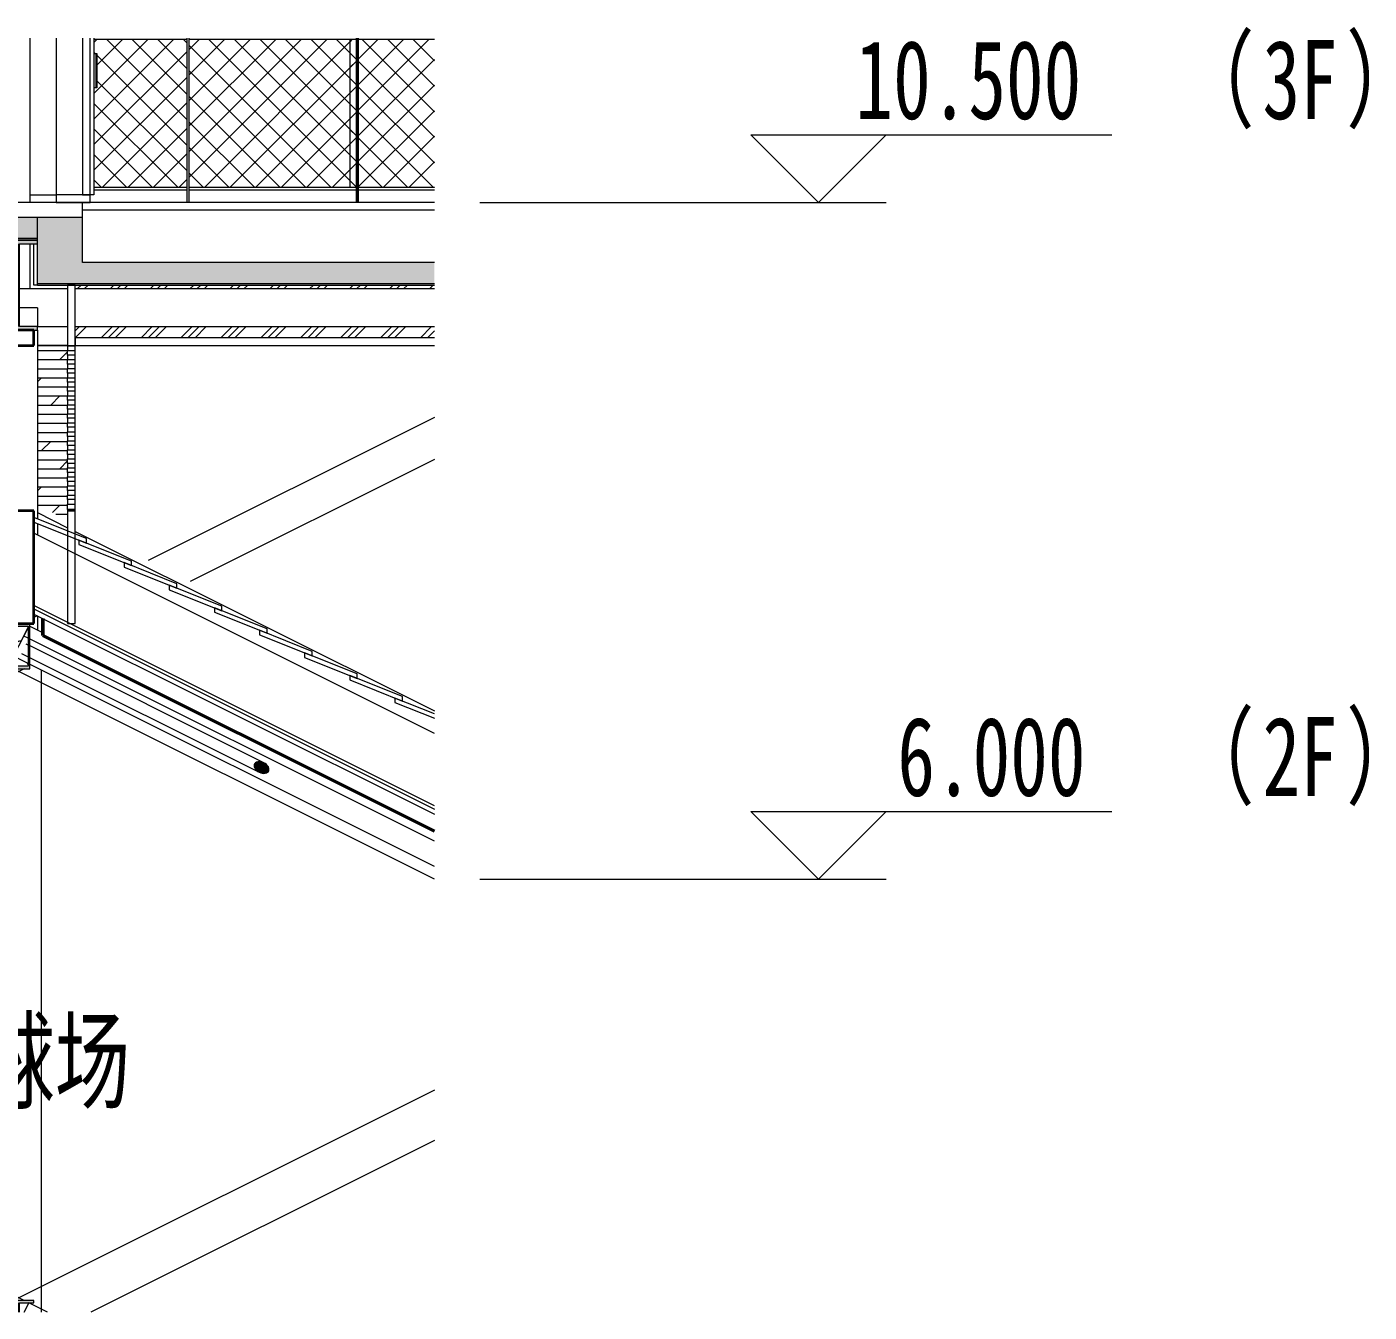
# Model space of a CAD drawing. Header units: millimetres. Extents: x 124696 to 347024, y 412631 to 564609.
# Drawn here: x 338104 to 347024, y 459474 to 468020 of the extents above; entities that cross this region are included whole.
import ezdxf

# ---------------------------------------------------------------- set-up
doc = ezdxf.new("R2010")
doc.units = ezdxf.units.MM
doc.header["$LTSCALE"] = 1500
doc.header["$MEASUREMENT"] = 0
doc.linetypes.add('二层平面图$0$标高-点线', pattern=[50, 0, -50])
doc.layers.add('0-建筑底图', color=7, linetype='Continuous')
for name, color, linetype, lineweight in [('二层平面图$0$0-2', 250, 'Continuous', 5), ('二层平面图$0$A-ANNO-IDEN-LEVL', 3, 'Continuous', 15), ('二层平面图$0$A-DOOR', 51, 'Continuous', 9), ('二层平面图$0$A-DOOR-SYM-1', 51, 'Continuous', 9), ('二层平面图$0$A-FLOR-HRAL', 71, 'Continuous', 9), ('二层平面图$0$A-LINE', 7, 'Continuous', 9), ('二层平面图$0$A-NORM-MODEL-3', 7, 'Continuous', 9), ('二层平面图$0$A-ROOF-3', 50, 'Continuous', 50), ('二层平面图$0$A-ROOF-4', 7, 'Continuous', 9), ('二层平面图$0$A-ROOF-GRID', 8, 'Continuous', 9), ('二层平面图$0$A-WALL-4', 50, 'Continuous', 35), ('二层平面图$0$A-WALL-CURT-PANEL', 8, 'Continuous', 9), ('二层平面图$0$A-WALL-CURT-PANEL-5', 57, 'Continuous', 9), ('二层平面图$0$A-WALL-CURT-PANEL-6', 8, 'Continuous', 20), ('二层平面图$0$A-WALL-CURT-STILE-3', 7, 'Continuous', 9), ('二层平面图$0$A-WALL-CURT-STILE-4', 57, 'Continuous', 9), ('二层平面图$0$ANNO-TEXT', 7, 'Continuous', 15), ('二层平面图$0$FLOR-4', 91, 'Continuous', 20), ('二层平面图$0$FLOR-5', 7, 'Continuous', 9), ('二层平面图$0$FLOR-6', 130, 'Continuous', 20), ('二层平面图$0$FLOR-HATCH', 97, 'Continuous', 50), ('二层平面图$0$FLOR-HATCH-1', 8, 'Continuous', 9), ('二层平面图$0$FLOR-HATCH-2', 55, 'Continuous', 9), ('二层平面图$0$FLOR-HATCH-3', 55, 'Continuous', 5), ('二层平面图$0$S-BEAM', 4, 'Continuous', 9), ('二层平面图$0$S-BEAM-1', 7, 'Continuous', 9), ('二层平面图$0$S-BEAM-3', 8, 'Continuous', 9), ('二层平面图$0$S-BEAM-4', 170, 'Continuous', 18), ('二层平面图$0$S-COLU', 7, 'Continuous', 9), ('二层平面图$0$标高-1', 135, '二层平面图$0$标高-点线', 15)]:
    doc.layers.add(name, color=color, linetype=linetype, lineweight=lineweight)
doc.styles.add('二层平面图$0$仿宋', font='simfang.ttf', dxfattribs={"width": 0.7, "height": 525})
doc.styles.add('二层平面图$0$黑体_4', font='simhei.ttf', dxfattribs={"width": 0.7, "height": 525})
pattern_1 = [(315, (47218.1, 5350), (84.8528, 84.8528), []), (225, (47218.1, 5350), (84.8528, -84.8528), [])]
pattern_2 = [(0, (47218.1, 5350), (0, 60.483), []), (45, (47218.1, 5350), (-120.966, 120.966), [85.536, -171.072])]

# ---------------------------------------------------------------- blocks, each defined once
blk = doc.blocks.new('二层平面图$0$SHS-Roof-center_rvt-2-C')
at = {"layer": '二层平面图$0$A-NORM-MODEL-3'}
for p, q in [((49600, 8405.3), (49600, 8375.3)), ((49950, 8265.3), (49600, 8405.3)), ((49625, 8437.8), (49825, 8337.8)), ((49625, 8437.8), (49625, 8395.3)), ((49625, 8437.8), (49825, 8337.8)), ((49600, 8375.3), (49950, 8235.3)), ((49625, 8365.3), (49625, 8287.8)), ((49875, 8312.8), (52262.2, 7119.2)), ((49875, 8312.8), (52262.2, 7119.2)), ((49900, 8255.3), (49900, 8225.3)), ((50250, 8115.3), (49900, 8255.3)), ((49900, 8225.3), (50250, 8085.3)), ((49950, 8235.3), (49950, 8265.3)), ((50200, 8105.3), (50200, 8075.3)), ((50550, 7965.3), (50200, 8105.3)), ((50200, 8075.3), (50550, 7935.3)), ((50250, 8085.3), (50250, 8115.3)), ((50500, 7955.3), (50500, 7925.3)), ((50850, 7815.3), (50500, 7955.3)), ((50550, 7935.3), (50550, 7965.3)), ((50500, 7925.3), (50850, 7785.3)), ((50800, 7805.3), (50800, 7775.3)), ((51150, 7665.3), (50800, 7805.3)), ((50800, 7775.3), (51150, 7635.3)), ((50850, 7785.3), (50850, 7815.3)), ((51100, 7655.3), (51100, 7625.3)), ((51450, 7515.3), (51100, 7655.3)), ((51100, 7625.3), (51450, 7485.3)), ((51150, 7635.3), (51150, 7665.3)), ((51400, 7505.3), (51400, 7475.3)), ((51750, 7365.3), (51400, 7505.3)), ((51450, 7485.3), (51450, 7515.3)), ((51400, 7475.3), (51750, 7335.3)), ((51700, 7355.3), (51700, 7325.3)), ((52050, 7215.3), (51700, 7355.3)), ((51700, 7325.3), (52050, 7185.3)), ((51750, 7335.3), (51750, 7365.3)), ((52000, 7205.3), (52000, 7175.3)), ((52262.2, 7100.4), (52000, 7205.3)), ((52000, 7175.3), (52262.2, 7070.4)), ((52050, 7185.3), (52050, 7215.3))]:
    blk.add_line(p, q, dxfattribs=at)
at = {"layer": '二层平面图$0$A-NORM-MODEL-3', "flags": 128}
blk.add_lwpolyline([(49625, 8487.8), (49625, 8486.8), (49625, 8484), (49625, 8479.4), (49625, 8473.2), (49625, 8465.6), (49625, 8456.9), (49625, 8447.6), (49625, 8437.8)], dxfattribs=at)
at = {"layer": '二层平面图$0$A-ROOF-3'}
for p, q in [((49660, 7733.6), (49660, 7620.3)), ((49660, 7620.3), (52262.2, 6319.2))]:
    blk.add_line(p, q, dxfattribs=at)
at = {"layer": '二层平面图$0$A-ROOF-4'}
for p, q in [((52262.2, 6969.2), (49600, 8300.3)), ((49600, 8300.3), (49600, 7763.6)), ((52262.2, 6489.2), (49600, 7820.3)), ((49600, 7820.3), (49600, 7797.9)), ((49600, 7797.9), (52262.2, 6466.8)), ((49600, 7763.6), (52262.2, 6432.6))]:
    blk.add_line(p, q, dxfattribs=at)
blk = doc.blocks.new('二层平面图$0$S-梁-钢-箱形1 - _-300x350x14x14-2248702-C')
at = {"layer": '二层平面图$0$S-BEAM-1'}
for p, q in [((44850, 9892.7), (42534.6, 8735)), ((45050, 9700), (45062.5, 9675)), ((44850, 9557.3), (43205.4, 8735)), ((42464.6, 8700), (40432.9, 7684.2)), ((43135.4, 8700), (40567.1, 7415.8)), ((40567.1, 7415.8), (40432.9, 7684.2))]:
    blk.add_line(p, q, dxfattribs=at)
blk = doc.blocks.new('二层平面图$0$S-梁-钢-箱形1 - _-300x350x14x14-V719-C')
at = {"layer": '二层平面图$0$S-BEAM-1'}
for p, q in [((49425, 7680.2), (49400, 7667.7)), ((49437, 7676), (49454.1, 7641.8)), ((49457, 7635.9), (49488.7, 7572.5)), ((49555.9, 7438.2), (49563, 7424)), ((49535.4, 7400), (45085.4, 5175)), ((45564.6, 5750), (45006.3, 5470.9)), ((44994, 5464.7), (44932.9, 5434.2)), ((44994, 5312), (44932.9, 5434.2)), ((45062.5, 5175), (45006, 5288))]:
    blk.add_line(p, q, dxfattribs=at)
blk = doc.blocks.new('二层平面图$0$S-梁-钢-箱形1 - _-300x350x14x14-V720-C')
at = {"layer": '二层平面图$0$S-BEAM-1'}
for p, q in [((52262.2, 4598.8), (49464.6, 3200)), ((52262.2, 4263.4), (49979.3, 3121.9)), ((49464, 3121.9), (49432.9, 3184.2))]:
    blk.add_line(p, q, dxfattribs=at)
blk = doc.blocks.new('二层平面图$0$S-梁-钢-箱形1 - _-300x350x14x14-V721-C')
at = {"layer": '二层平面图$0$S-BEAM-1'}
for p, q in [((49533.5, 7617.1), (49563, 7676)), ((49660, 7637.7), (49575.2, 7680.1)), ((49437, 7424), (49466.5, 7482.9)), ((52262.2, 6001.2), (49464.6, 7400))]:
    blk.add_line(p, q, dxfattribs=at)
blk = doc.blocks.new('二层平面图$0$S-梁-钢-箱形1 - _-300x350x14x14-V722-C')
at = {"layer": '二层平面图$0$S-BEAM-1'}
for p, q in [((45050, 9900), (45067.1, 9934.2)), ((48935.4, 8000), (45067.1, 9934.2)), ((49032.3, 7616.1), (45050, 9607.3)), ((49367.7, 7783.9), (49035.4, 7950)), ((49563, 7676), (49533.5, 7617.1)), ((49184.4, 7540.1), (49182.3, 7541.1)), ((49425, 7419.8), (49226, 7519.3)), ((49466.5, 7482.9), (49437, 7424))]:
    blk.add_line(p, q, dxfattribs=at)
blk = doc.blocks.new('二层平面图$0$S-梁-钢-箱形1 - _-300x350x14x14-V723-C')
at = {"layer": '二层平面图$0$S-BEAM-1'}
for p, q in [((43264.6, 10500), (41081.9, 11591.3)), ((43935.4, 10500), (41752.8, 11591.3)), ((44850, 9707.3), (43764.6, 10250)), ((44850, 10042.7), (44435.4, 10250)), ((45067.1, 9934.2), (45050, 9942.7)), ((45067.1, 9934.2), (45050, 9900))]:
    blk.add_line(p, q, dxfattribs=at)
blk = doc.blocks.new('二层平面图$0$S-梁-钢-箱形1 - _-300x350x14x14-2248727-C')
at = {"layer": '二层平面图$0$S-BEAM-1'}
for p in [(49536, 3121.9), (49691.6, 3121.9)]:
    blk.add_line(p, (49567.1, 3184.2), dxfattribs=at)
blk = doc.blocks.new('二层平面图$0$S-梁-钢-箱形1 - _-300x350x14x14-V724-C')
at = {"layer": '二层平面图$0$S-BEAM-1'}
for p, q in [((45006, 5312), (45067.1, 5434.2)), ((49535.4, 3200), (45067.1, 5434.2)), ((44937.5, 5175), (44994, 5288)), ((49020.7, 3121.9), (44964.6, 5150)), ((49567.1, 3184.2), (49536, 3121.9))]:
    blk.add_line(p, q, dxfattribs=at)
blk = doc.blocks.new('二层平面图$0$S-梁-钢-箱形1 - _-300x350x14x14-V725-C')
at = {"layer": '二层平面图$0$S-BEAM-1'}
for p, q in [((40432.9, 7415.8), (40567.1, 7684.2)), ((43935, 6000.2), (40567.1, 7684.2)), ((43264.6, 6000), (40432.9, 7415.8)), ((44914.6, 5175), (43764.6, 5750)), ((44993.7, 5470.9), (44435.4, 5750)), ((45067.1, 5434.2), (45006, 5464.7)), ((45067.1, 5434.2), (45006, 5312)), ((44994, 5288), (44937.5, 5175))]:
    blk.add_line(p, q, dxfattribs=at)
blk = doc.blocks.new('二层平面图$0$S-梁-钢-箱形1 - _-300x350x14x14-V726-C')
at = {"layer": '二层平面图$0$S-BEAM-1'}
for p, q in [((40567.1, 7684.2), (39978.9, 7978.2)), ((40567.1, 7684.2), (40432.9, 7415.8)), ((40432.9, 7415.8), (39978.9, 7642.8))]:
    blk.add_line(p, q, dxfattribs=at)
blk = doc.blocks.new('二层平面图$0$S-梁-钢-箱形1 - _-300x350x14x14-2248699-C')
at = {"layer": '二层平面图$0$S-BEAM-1'}
for p, q in [((43612.1, 8200), (42253.2, 6841.1)), ((42029.6, 6617.5), (41750, 6337.9))]:
    blk.add_line(p, q, dxfattribs=at)
blk = doc.blocks.new('二层平面图$0$S-梁-钢-箱形1 - _-250x250x12x12-2196296-C')
at = {"layer": '二层平面图$0$S-BEAM-1'}
for p, q in [((49494, 9925), (45085.4, 9925)), ((49375, 9675), (45585.4, 9675))]:
    blk.add_line(p, q, dxfattribs=at)
blk = doc.blocks.new('二层平面图$0$S-梁-钢-箱形1 - _-250x250x12x12-V727-C')
at = {"layer": '二层平面图$0$S-BEAM-1'}
for p, q in [((40350, 9925), (39978.9, 9925)), ((40350, 9675), (39978.9, 9675))]:
    blk.add_line(p, q, dxfattribs=at)
blk = doc.blocks.new('二层平面图$0$S-梁-钢-箱形1 - _-250x250x12x12-V728-C')
at = {"layer": '二层平面图$0$S-BEAM-1'}
for p, q in [((44414.6, 9925), (40650.7, 9925)), ((44414.6, 9675), (40650.7, 9675))]:
    blk.add_line(p, q, dxfattribs=at)
blk = doc.blocks.new('二层平面图$0$S-梁-钢-箱形1 - _-600x350x20x20-2248746-C')
at = {"layer": '二层平面图$0$S-BEAM-1'}
blk.add_line((44875, 5150), (40625, 5150), dxfattribs=at)
blk = doc.blocks.new('二层平面图$0$S-梁-钢-箱形1 - _-600x350x20x20-V729-C')
at = {"layer": '二层平面图$0$S-BEAM-1'}
blk.add_line((40375, 5150), (39978.9, 5150), dxfattribs=at)
blk = doc.blocks.new('二层平面图$0$S-梁-钢-箱形1 - _-250x250x12x12-V730-C')
at = {"layer": '二层平面图$0$S-BEAM-1'}
for p, q in [((49825, 9925), (49506, 9925)), ((52262.2, 9925), (49875, 9925)), ((49625, 9675), (49825, 9675)), ((49875, 9675), (52262.2, 9675))]:
    blk.add_line(p, q, dxfattribs=at)
blk = doc.blocks.new('二层平面图$0$S-梁-钢-箱形1 - _-250x250x12x12-2248697-C')
at = {"layer": '二层平面图$0$S-BEAM-1'}
for p, q in [((52262.2, 9070.8), (50360.2, 8119.9)), ((52262.2, 8791.3), (50640, 7980.2)), ((49623.2, 7751.4), (49600, 7739.8))]:
    blk.add_line(p, q, dxfattribs=at)
blk = doc.blocks.new('二层平面图$0$S-梁-钢-箱形1 - _-150x150x10x10-2196469-C')
at = {"layer": '二层平面图$0$S-BEAM-1'}
for p, q in [((49466.5, 7482.9), (49533.5, 7617.1)), ((49563, 7602.4), (49533.5, 7617.1)), ((52262.2, 6252.8), (49575.2, 7596.2)), ((49563, 7434.6), (49466.5, 7482.9)), ((52262.2, 6085.1), (49575.2, 7428.5))]:
    blk.add_line(p, q, dxfattribs=at)
blk = doc.blocks.new('二层平面图$0$S-梁-钢-圆形 - D-70-2196546-C')
at = {"layer": '二层平面图$0$S-BEAM-1'}
for start_param, end_param in [(0.001347, 0.321751), (2.939744, 3.141593)]:
    blk.add_ellipse((49500, 7550), major_axis=(15.7, 31.3), ratio=0.666667, start_param=start_param, end_param=end_param, dxfattribs=at)
blk = doc.blocks.new('二层平面图$0$S-梁-钢-工字形 - H-600x250x12x25-2242992-C')
at = {"layer": '二层平面图$0$S-BEAM-3'}
blk.add_hatch(color=256, dxfattribs=at).paths.add_polyline_path([(44875, 5150), (45125, 5150), (45125, 5175), (45006, 5175), (45006, 5725), (45125, 5725), (45125, 5750), (44875, 5750), (44875, 5725), (44994, 5725), (44994, 5175), (44875, 5175), (44875, 5173.1)])
at = {"layer": '二层平面图$0$S-BEAM-4'}
for p, q in [((44875, 5750), (44875, 5725)), ((45125, 5750), (44875, 5750)), ((44875, 5725), (44994, 5725)), ((44994, 5725), (44994, 5175)), ((45006, 5175), (45006, 5725)), ((45006, 5725), (45125, 5725)), ((45125, 5725), (45125, 5750)), ((44994, 5175), (44875, 5175)), ((44875, 5175), (44875, 5150)), ((45125, 5175), (45006, 5175)), ((45125, 5150), (45125, 5175)), ((44875, 5150), (45125, 5150))]:
    blk.add_line(p, q, dxfattribs=at)
blk = doc.blocks.new('二层平面图$0$S-梁-钢-工字形 - H-300x200x10x15-2205898-C')
at = {"layer": '二层平面图$0$S-BEAM-3'}
blk.add_hatch(color=256, dxfattribs=at).paths.add_polyline_path([(49505, 3121.9), (49505, 3185), (49600, 3185), (49600, 3200), (49400, 3200), (49400, 3185), (49495, 3185), (49495, 3121.9), (49502.7, 3121.9)])
at = {"layer": '二层平面图$0$S-BEAM-4'}
for p, q in [((49400, 3200), (49400, 3185)), ((49600, 3200), (49400, 3200)), ((49400, 3185), (49495, 3185)), ((49495, 3185), (49495, 3121.9)), ((49505, 3121.9), (49505, 3185)), ((49505, 3185), (49600, 3185)), ((49600, 3185), (49600, 3200))]:
    blk.add_line(p, q, dxfattribs=at)
blk = doc.blocks.new('二层平面图$0$S-梁-钢-箱形1 - _-300x150x12x16-2196507-C')
at = {"layer": '二层平面图$0$S-BEAM-3'}
h = blk.add_hatch(color=256, dxfattribs=at)
h.paths.add_polyline_path([(49425, 7400), (49575, 7400), (49575, 7700), (49425, 7700), (49425, 7422.78888)])
h.paths.add_polyline_path([(49563, 7416), (49437, 7416), (49437, 7684), (49563, 7684), (49563, 7422.78888)])
at = {"layer": '二层平面图$0$S-BEAM-4'}
for p, q in [((49425, 7700), (49425, 7400)), ((49575, 7700), (49425, 7700)), ((49437, 7684), (49563, 7684)), ((49437, 7416), (49437, 7684)), ((49563, 7684), (49563, 7416)), ((49575, 7400), (49575, 7700)), ((49563, 7416), (49437, 7416)), ((49425, 7400), (49575, 7400))]:
    blk.add_line(p, q, dxfattribs=at)
blk = doc.blocks.new('二层平面图$0$S-梁-钢-圆形 - D-70-V731-C')
at = {"layer": '二层平面图$0$S-BEAM-3'}
blk.add_hatch(color=256, dxfattribs=at).paths.add_polyline_path([(51128.9, 6704.1), (51138.4, 6704.9), (51146.7, 6707.3), (51153.6, 6711.4), (51158.8, 6716.8), (51162.7, 6728), (51163.1, 6730.8), (51162, 6738.8), (51158.6, 6747.3), (51148, 6761.1), (51138.4, 6769.2), (51118.8, 6778.8), (51098.3, 6782.3), (51086.6, 6780.9), (51080.5, 6779.1), (51073.6, 6775), (51068.4, 6769.6), (51064.9, 6761.1), (51064.1, 6755.6), (51065.2, 6747.6), (51068.4, 6739.4), (51076.7, 6728), (51088.9, 6717.2), (51108.4, 6707.6), (51118.8, 6705)])
at = {"layer": '二层平面图$0$S-BEAM-1'}
for p, q in [((49519.3, 7501.2), (49563, 7479.4)), ((49563, 7557.6), (49550.6, 7563.8)), ((51129.3, 6774.5), (49575.2, 7551.5)), ((49575.2, 7473.3), (51098, 6711.9))]:
    blk.add_line(p, q, dxfattribs=at)
for start_param, end_param in [(0.001347, 1.892547), (1.892547, 3.141593)]:
    blk.add_ellipse((49500, 7550), major_axis=(15.7, 31.3), ratio=0.666667, start_param=start_param, end_param=end_param, dxfattribs=at)
at = {"layer": '二层平面图$0$S-BEAM-4', "flags": 128}
for points in [[(51163.1, 6730.8), (51162, 6738.8), (51158.8, 6747), (51153.6, 6755), (51146.7, 6762.5), (51138.4, 6769.2), (51128.9, 6774.7), (51118.8, 6778.8), (51108.4, 6781.4), (51098.3, 6782.3), (51088.9, 6781.5), (51080.5, 6779.1), (51073.6, 6775), (51068.4, 6769.6), (51065.2, 6763), (51064.1, 6755.6)], [(51064.1, 6755.6), (51065.2, 6747.6), (51068.4, 6739.4), (51073.6, 6731.4), (51080.5, 6723.9), (51088.9, 6717.2), (51098.3, 6711.7), (51108.4, 6707.6), (51118.8, 6705), (51128.9, 6704.1), (51138.4, 6704.9), (51146.7, 6707.3), (51153.6, 6711.4), (51158.8, 6716.8), (51162, 6723.4), (51163.1, 6730.8)]]:
    blk.add_lwpolyline(points, dxfattribs=at)
blk = doc.blocks.new('二层平面图$0$SHS-Structure-Center_rvt-2-C')
at = {"layer": '二层平面图$0$S-BEAM-3'}
blk.add_hatch(color=256, dxfattribs=at).paths.add_polyline_path([(40625, 9650), (40625, 9680), (40506, 9680), (40506, 10220), (40625, 10220), (40625, 10250), (40375, 10250), (40375, 10220), (40494, 10220), (40494, 9680), (40375, 9680), (40375, 9650), (40554.7, 9650)])
at = {"layer": '二层平面图$0$S-BEAM-4'}
for p, q in [((40625, 10250), (40375, 10250)), ((40375, 10250), (40375, 10220)), ((40375, 10220), (40494, 10220)), ((40494, 10220), (40494, 9680)), ((40506, 9680), (40506, 10220)), ((40506, 10220), (40625, 10220)), ((40625, 10220), (40625, 10250)), ((40494, 9680), (40375, 9680)), ((40375, 9680), (40375, 9650)), ((40375, 9650), (40625, 9650)), ((40625, 9680), (40506, 9680)), ((40625, 9650), (40625, 9680))]:
    blk.add_line(p, q, dxfattribs=at)
at = {"layer": '二层平面图$0$S-COLU'}
for p, q in [((40650, 11591.3), (40650, 10500)), ((44875, 11591.3), (44875, 10500)), ((45125, 11591.3), (45125, 10500)), ((49425, 11591.3), (49425, 10500)), ((49575, 11591.3), (49575, 10500)), ((40650, 10250), (40650, 8735)), ((45125, 10225), (45125, 9905.2)), ((49425, 10225), (49425, 9925)), ((49575, 10225), (49575, 9925)), ((40350, 9950), (40350, 8735)), ((45150, 9800), (45050, 9800)), ((45150, 9800), (45150, 6800)), ((49375, 9800), (49375, 9675)), ((49494, 9800), (49375, 9800)), ((49625, 9800), (49506, 9800)), ((49625, 9800), (49625, 9675)), ((49375, 9650), (49375, 8000)), ((49625, 9650), (49625, 8487.8)), ((40350, 8700), (40350, 7550)), ((40650, 8700), (40650, 7550)), ((49375, 7950), (49375, 7787.5)), ((49625, 7751.1), (49625, 7655.2)), ((40650, 7550), (40350, 7550)), ((49350, 7550), (49350, 3121.9)), ((49425, 7550), (49350, 7550)), ((49475.3, 7550), (49437, 7550)), ((40460, 7402.3), (40460, 6000)), ((40540, 6000), (40540, 7362.3)), ((49650, 7389.7), (49650, 3121.9)), ((45150, 6750), (45150, 6000)), ((44850, 5750), (44850, 5300)), ((45150, 5750), (45150, 5504)), ((45150, 5493.5), (45150, 5300)), ((44994, 5300), (44850, 5300)), ((45150, 5300), (45006, 5300)), ((40460, 5150), (40460, 3121.9)), ((40540, 3121.9), (40540, 5150)), ((44960, 5150), (44960, 3121.9)), ((45040, 3121.9), (45040, 5112.3))]:
    blk.add_line(p, q, dxfattribs=at)
at = {"layer": '二层平面图$0$S-BEAM'}
for name, p in [('二层平面图$0$S-梁-钢-箱形1 - _-300x350x14x14-V723-C', (0, 0)), ('二层平面图$0$S-梁-钢-工字形 - H-600x250x12x25-2242992-C', (0, 4500)), ('二层平面图$0$S-梁-钢-工字形 - H-600x250x12x25-2242992-C', (4500, 4500)), ('二层平面图$0$S-梁-钢-箱形1 - _-250x250x12x12-V727-C', (0, 0)), ('二层平面图$0$S-梁-钢-箱形1 - _-250x250x12x12-V728-C', (0, 0)), ('二层平面图$0$S-梁-钢-箱形1 - _-300x350x14x14-V722-C', (0, 0)), ('二层平面图$0$S-梁-钢-箱形1 - _-250x250x12x12-2196296-C', (0, 0)), ('二层平面图$0$S-梁-钢-箱形1 - _-250x250x12x12-V730-C', (0, 0)), ('二层平面图$0$S-梁-钢-箱形1 - _-300x350x14x14-2248702-C', (0, 0)), ('二层平面图$0$S-梁-钢-箱形1 - _-250x250x12x12-2248697-C', (0, 0)), ('二层平面图$0$S-梁-钢-箱形1 - _-300x350x14x14-2248699-C', (0, 0)), ('二层平面图$0$S-梁-钢-箱形1 - _-300x350x14x14-V726-C', (0, 0)), ('二层平面图$0$S-梁-钢-箱形1 - _-300x350x14x14-V725-C', (0, 0)), ('二层平面图$0$S-梁-钢-箱形1 - _-300x350x14x14-V719-C', (0, 0)), ('二层平面图$0$S-梁-钢-箱形1 - _-300x150x12x16-2196507-C', (0, 0)), ('二层平面图$0$S-梁-钢-箱形1 - _-300x350x14x14-V721-C', (0, 0)), ('二层平面图$0$S-梁-钢-箱形1 - _-150x150x10x10-2196469-C', (0, 0)), ('二层平面图$0$S-梁-钢-圆形 - D-70-V731-C', (0, 0)), ('二层平面图$0$S-梁-钢-圆形 - D-70-2196546-C', (0, 0)), ('二层平面图$0$S-梁-钢-工字形 - H-600x250x12x25-2242992-C', (-4500, 0)), ('二层平面图$0$S-梁-钢-工字形 - H-600x250x12x25-2242992-C', (0, 0)), ('二层平面图$0$S-梁-钢-箱形1 - _-300x350x14x14-V724-C', (0, 0)), ('二层平面图$0$S-梁-钢-箱形1 - _-600x350x20x20-V729-C', (0, 0)), ('二层平面图$0$S-梁-钢-箱形1 - _-600x350x20x20-2248746-C', (0, 0)), ('二层平面图$0$S-梁-钢-箱形1 - _-300x350x14x14-V720-C', (0, 0)), ('二层平面图$0$S-梁-钢-工字形 - H-300x200x10x15-2205898-C', (0, 0)), ('二层平面图$0$S-梁-钢-箱形1 - _-300x350x14x14-2248727-C', (0, 0))]:
    blk.add_blockref(name, p, dxfattribs=at)
blk = doc.blocks.new('二层平面图$0$系统嵌板 - 00S-玻璃-12648443-C')
at = {"layer": '二层平面图$0$A-WALL-CURT-PANEL'}
for p, q in [((49925, 11591.3), (49925, 10550)), ((49975, 10550), (49975, 11591.3)), ((49925, 10550), (49975, 10550))]:
    blk.add_line(p, q, dxfattribs=at)
blk = doc.blocks.new('二层平面图$0$A-幕墙_双开门 - 玻璃双扇门-12648444-C')
at = {"layer": '二层平面图$0$A-DOOR-SYM-1'}
for p, q in [((50000.4, 11490.6), (50013.1, 11490.6)), ((50013.1, 11490.6), (50019.45, 11490.6)), ((50013.1, 11490.6), (50013.1, 11262)), ((50019.45, 11490.6), (50019.45, 11262)), ((50013.1, 11262), (50000.4, 11262)), ((50019.45, 11262), (50013.1, 11262))]:
    blk.add_line(p, q, dxfattribs=at)
blk = doc.blocks.new('二层平面图$0$矩形竖梃 - 幕墙龙骨_70_250-12648379-C')
at = {"layer": '二层平面图$0$A-WALL-CURT-STILE-4'}
for p, q in [((49750, 11591.3), (49750, 10550)), ((50000, 11591.3), (50000, 10550)), ((50000, 10550), (49975, 10550))]:
    blk.add_line(p, q, dxfattribs=at)
blk = doc.blocks.new('二层平面图$0$系统嵌板 - 00S-玻璃-12648527-C')
at = {"layer": '二层平面图$0$A-WALL-CURT-PANEL'}
h = blk.add_hatch(dxfattribs=at)
h.set_pattern_fill('FP_140', color=256, style=0, pattern_type=2)
h.set_pattern_definition([(45, (47218, 5464.3), (-1399.84, 1399.84), [640.1, -1645.9]), (45, (47492.4, 5578.6), (-1399.84, 1399.84), [274.3, -2011.7]), (45, (47218, 5578.6), (-1399.84, 1399.84), [457.2, -1828.8]), (45, (47355.3, 5464.3), (1535.6, -1535.6), [571.5, -1714.5]), (45, (47218, 5350), (-1399.84, 1399.84), [914.4, -1371.6]), (45, (47218, 5692.9), (-1399.84, 1399.84), [228.6, -2057.4])])
h.paths.add_polyline_path([(49575.2, 10550), (49750, 10550), (49750, 11591.3), (49575, 11591.3), (49575, 10550)])
blk = doc.blocks.new('二层平面图$0$系统嵌板 - 深灰色埃特板-V737-C')
at = {"layer": '二层平面图$0$A-WALL-CURT-PANEL'}
for p, q in [((49825, 8450), (49825, 7700)), ((49875, 8450), (49825, 8450)), ((49875, 7700), (49875, 8450)), ((49825, 7700), (49875, 7700))]:
    blk.add_line(p, q, dxfattribs=at)
blk = doc.blocks.new('二层平面图$0$矩形竖梃 - 幕墙龙骨_50_225_隐框-12222983-C')
at = {"layer": '二层平面图$0$A-WALL-CURT-STILE-4'}
blk.add_line((49575.2, 10550), (49750, 10550), dxfattribs=at)
blk = doc.blocks.new('二层平面图$0$栏杆扶手 - 金属网2-V747-C')
at = {"layer": '二层平面图$0$A-FLOR-HRAL'}
h = blk.add_hatch(dxfattribs=at)
h.set_pattern_fill('FP_141', color=256, style=0, pattern_type=2)
h.set_pattern_definition([(45, (47218.1, 5350), (-84.8528, 84.8528), []), (135, (47218.1, 5350), (-84.8528, -84.8528), [])])
h.paths.add_polyline_path([(51700, 10600), (51744, 10600), (51744, 11585), (51700, 11585), (51700, 10665)])
h.paths.add_polyline_path([(51756, 10600), (52262.2, 10600), (52262.2, 11585), (51756, 11585), (51756, 10665)])
blk.add_line((51700, 11585), (51700, 10600), dxfattribs=at)
blk = doc.blocks.new('二层平面图$0$栏杆扶手 - 50 x 12mm-4906812-C')
at = {"layer": '二层平面图$0$A-FLOR-HRAL'}
for p, q in [((51744, 11591.3), (51744, 10500)), ((51756, 10500), (51756, 11591.3))]:
    blk.add_line(p, q, dxfattribs=at)
blk = doc.blocks.new('二层平面图$0$栏杆扶手 - 栏杆扶手-4969783-C')
at = {"layer": '二层平面图$0$A-FLOR-HRAL'}
for p, q in [((51756, 11585), (52262.2, 11585)), ((52262.2, 10600), (51756, 10600)), ((51756, 10585), (52262.2, 10585))]:
    blk.add_line(p, q, dxfattribs=at)
for name in ['二层平面图$0$栏杆扶手 - 金属网2-V747-C', '二层平面图$0$栏杆扶手 - 50 x 12mm-4906812-C']:
    blk.add_blockref(name, (0, 0))
blk = doc.blocks.new('二层平面图$0$栏杆扶手 - 金属网2-V748-C')
at = {"layer": '二层平面图$0$A-FLOR-HRAL'}
h = blk.add_hatch(dxfattribs=at)
h.set_pattern_fill('FP_142', color=256, style=0, pattern_type=2)
h.set_pattern_definition(pattern_1)
h.paths.add_polyline_path([(51686.4, 10600), (51744, 10600), (51744, 11585), (50631, 11585), (50631, 10600), (51494.5, 10600)])
blk = doc.blocks.new('二层平面图$0$栏杆扶手 - 金属网2-V749-C')
at = {"layer": '二层平面图$0$A-FLOR-HRAL'}
h = blk.add_hatch(dxfattribs=at)
h.set_pattern_fill('FP_142', color=256, style=0, pattern_type=2)
h.set_pattern_definition(pattern_1)
h.paths.add_polyline_path([(50055, 10600), (50619, 10600), (50619, 11585), (50000, 11585), (50000.4, 11490.6), (50019.4, 11490.6), (50018.8, 11262), (50000, 11260.5), (50000, 10600)])
blk = doc.blocks.new('二层平面图$0$栏杆扶手 - 栏杆扶手-4970234-C')
at = {"layer": '二层平面图$0$A-FLOR-HRAL'}
for p, q in [((50000, 11585), (50619, 11585)), ((50631, 11585), (51744, 11585)), ((50619, 10600), (50000, 10600)), ((50000, 10585), (50619, 10585)), ((51744, 10600), (50631, 10600)), ((50631, 10585), (51744, 10585))]:
    blk.add_line(p, q, dxfattribs=at)
for name in ['二层平面图$0$栏杆扶手 - 金属网2-V749-C', '二层平面图$0$栏杆扶手 - 金属网2-V748-C']:
    blk.add_blockref(name, (0, 0))
at = {"extrusion": (0, 0, -1), "zscale": -1}
for p in [(-102375, 0), (-103500, 0)]:
    blk.add_blockref('二层平面图$0$栏杆扶手 - 50 x 12mm-4906812-C', p, dxfattribs=at)
blk = doc.blocks.new('二层平面图$0$系统嵌板 - 深灰色埃特板-V751-C')
at = {"layer": '二层平面图$0$A-WALL-CURT-PANEL'}
for p, q in [((49825, 9950), (49825, 9550)), ((49875, 9950), (49825, 9950)), ((49875, 9550), (49875, 9950)), ((49825, 9550), (49875, 9550))]:
    blk.add_line(p, q, dxfattribs=at)
blk = doc.blocks.new('二层平面图$0$系统嵌板 - 深灰色埃特板-12528501-C')
at = {"layer": '二层平面图$0$A-WALL-CURT-PANEL'}
h = blk.add_hatch(dxfattribs=at)
h.set_pattern_fill('FP_143', color=256, style=0, pattern_type=2)
h.set_pattern_definition(pattern_2)
h.paths.add_polyline_path([(49825, 8387.6), (49825, 9550), (49625, 9550), (49625, 8487.8), (49821.7, 8389.2)])
h = blk.add_hatch(dxfattribs=at)
h.set_pattern_fill('FP_143', color=256, style=0, pattern_type=2)
h.set_pattern_definition(pattern_2)
h.paths.add_polyline_path([(49825, 8387.6), (49825, 9550), (49625, 9550), (49625, 8487.8), (49821.7, 8389.2)])
at = {"layer": '二层平面图$0$A-WALL-CURT-PANEL-5'}
blk.add_line((49825, 9550), (49625, 9550), dxfattribs=at)
blk = doc.blocks.new('二层平面图$0$矩形竖梃 - 幕墙龙骨_50_225_隐框-12494367-C')
at = {"layer": '二层平面图$0$A-WALL-CURT-STILE-3'}
for p, q in [((49975, 10550), (49750, 10550)), ((49750, 10550), (49750, 10500)), ((49975, 10500), (49975, 10550)), ((49750, 10500), (49975, 10500))]:
    blk.add_line(p, q, dxfattribs=at)
blk = doc.blocks.new('二层平面图$0$系统嵌板 - 吊顶内铝板-12528502-C')
at = {"layer": '二层平面图$0$A-WALL-CURT-PANEL-5'}
for p, q in [((49600, 9950), (49600, 10225)), ((49625, 9950), (49600, 9950)), ((49625, 9550), (49825, 9550))]:
    blk.add_line(p, q, dxfattribs=at)
blk = doc.blocks.new('二层平面图$0$系统嵌板 - 室外底板深灰色金属板-12526178-C')
at = {"layer": '二层平面图$0$A-WALL-CURT-PANEL-6'}
for p, q in [((52262.2, 9600), (49875, 9600)), ((49875, 9600), (49875, 9550)), ((49875, 9550), (52262.2, 9550))]:
    blk.add_line(p, q, dxfattribs=at)
blk = doc.blocks.new('二层平面图$0$矩形竖梃 - 8 x 50 mm 蜂窝铝板幕墙开缝-12624481-C')
at = {"layer": '二层平面图$0$A-WALL-CURT-STILE-3'}
for p, q in [((49825, 8458), (49825, 8450)), ((49875, 8458), (49825, 8458)), ((49825, 8450), (49875, 8450)), ((49875, 8450), (49875, 8458))]:
    blk.add_line(p, q, dxfattribs=at)
blk = doc.blocks.new('二层平面图$0$矩形竖梃 - 8 x 50 mm 蜂窝铝板幕墙开缝-12915622-C')
at = {"layer": '二层平面图$0$A-WALL-CURT-STILE-4'}
for p, q in [((49825, 9545), (49825, 9550)), ((49875, 9545), (49875, 9550))]:
    blk.add_line(p, q, dxfattribs=at)
blk = doc.blocks.new('二层平面图$0$矩形竖梃 - 8 x 50 mm 蜂窝铝板幕墙开缝-12624490-C')
at = {"layer": '二层平面图$0$A-WALL-CURT-STILE-4'}
for p, q in [((49825, 8458), (49825, 8495)), ((49875, 8458), (49875, 8495))]:
    blk.add_line(p, q, dxfattribs=at)
blk = doc.blocks.new('二层平面图$0$矩形竖梃 - 8 x 50 mm 蜂窝铝板幕墙开缝-12624491-C')
at = {"layer": '二层平面图$0$A-WALL-CURT-STILE-4'}
for p, q in [((49825, 8525), (49825, 8555)), ((49875, 8525), (49875, 8555))]:
    blk.add_line(p, q, dxfattribs=at)
blk = doc.blocks.new('二层平面图$0$矩形竖梃 - 8 x 50 mm 蜂窝铝板幕墙开缝-V759-C')
at = {"layer": '二层平面图$0$A-WALL-CURT-STILE-4'}
for p, q in [((49825, 8585), (49825, 8613.8)), ((49875, 8585), (49875, 8613.8))]:
    blk.add_line(p, q, dxfattribs=at)
blk = doc.blocks.new('二层平面图$0$矩形竖梃 - 30 x 50深灰色格栅-12743760-C')
at = {"layer": '二层平面图$0$A-WALL-CURT-STILE-3'}
for p, q in [((49825, 8525), (49825, 8495)), ((49875, 8525), (49825, 8525)), ((49825, 8495), (49875, 8495)), ((49875, 8495), (49875, 8525))]:
    blk.add_line(p, q, dxfattribs=at)
blk = doc.blocks.new('二层平面图$0$吊顶收边1 - 吊顶收边-13115480-C')
at = {"layer": '二层平面图$0$A-ROOF-GRID'}
h = blk.add_hatch(dxfattribs=at)
h.set_pattern_fill('FP_144', color=256, style=0, pattern_type=2)
h.set_pattern_definition([(45, (47218.1, 5350), (-132.5825, 132.5825), []), (45, (47264.97, 5350), (0, 265.165), []), (45, (47171.22, 5350), (0, 265.165), [])])
h.paths.add_polyline_path([(49875, 9600), (52262.2, 9600), (52262.2, 9675), (49875, 9675), (49875, 9606.3)])
h.paths.add_polyline_path([(50342.9, 9925), (52262.2, 9925), (52262.2, 9950), (49875, 9950), (49875, 9925), (49959.1, 9925)])
blk = doc.blocks.new('二层平面图$0$标高 - 上标头_建筑_层标-311903-C')
at = {"layer": '二层平面图$0$A-ANNO-IDEN-LEVL'}
for p, q in [((39768.8, 10950), (37368.8, 10950)), ((39318.8, 10500), (38868.8, 10950)), ((39318.8, 10500), (39768.8, 10950)), ((41568.8, 10500), (38868.8, 10500))]:
    blk.add_line(p, q, dxfattribs=at)
blk = doc.blocks.new('二层平面图')
at = {"layer": '二层平面图$0$FLOR-HATCH'}
blk.add_hatch(color=256, dxfattribs=at).paths.add_polyline_path([(193303.6, 10100), (193303.6, 10400), (193003.6, 10400), (193003.6, 10100)])
at = {"layer": '二层平面图$0$FLOR-HATCH-1'}
for points in [[(193003.6, 10250), (193003.6, 10260), (183357.5, 10260), (183357.5, 10250), (192953.8, 10250)], [(195256.9, 9950), (195640.8, 9950), (195640.8, 9960), (193003.6, 9960), (193003.6, 9950), (194873.1, 9950)]]:
    blk.add_hatch(color=256, dxfattribs=at).paths.add_polyline_path(points)
at = {"layer": '二层平面图$0$FLOR-HATCH-2'}
blk.add_hatch(color=256, dxfattribs=at).paths.add_polyline_path([(194105.3, 9960), (195640.8, 9960), (195640.8, 10100), (193003.6, 10100), (193003.6, 9960), (193721.5, 9960)])
at = {"layer": '二层平面图$0$FLOR-HATCH-3'}
blk.add_hatch(color=256, dxfattribs=at).paths.add_polyline_path([(183357.5, 10260), (193003.6, 10260), (193003.6, 10400), (183357.5, 10400), (183357.5, 10268)])
at = {"layer": '二层平面图$0$A-WALL-4'}
for p, q in [((192978.6, 9650), (192778.6, 9650)), ((192978.6, 9550), (192978.6, 9650)), ((192778.6, 9550), (192978.6, 9550)), ((192978.6, 8450), (192778.6, 8450)), ((192978.6, 7700), (192978.6, 8450)), ((192778.6, 7700), (192978.6, 7700))]:
    blk.add_line(p, q, dxfattribs=at)
at = {"layer": '二层平面图$0$FLOR-4'}
for p, q in [((193303.6, 10400), (183357.5, 10400)), ((193003.6, 9950), (193003.6, 10400)), ((193303.6, 10100), (193303.6, 10400)), ((188428.6, 10250), (193003.6, 10250)), ((195640.8, 10100), (193303.6, 10100)), ((193003.6, 9950), (195640.8, 9950))]:
    blk.add_line(p, q, dxfattribs=at)
at = {"layer": '二层平面图$0$FLOR-5'}
for p, q in [((193003.6, 10260), (183357.5, 10260)), ((195640.8, 9960), (193003.6, 9960))]:
    blk.add_line(p, q, dxfattribs=at)
at = {"layer": '二层平面图$0$FLOR-6'}
for p, q in [((195640.8, 10500), (183357.5, 10500)), ((193303.6, 10400), (193303.6, 10500)), ((193303.6, 10450), (195640.8, 10450))]:
    blk.add_line(p, q, dxfattribs=at)
at = {"layer": '二层平面图$0$标高-1'}
for p, q in [((184947.4, 10500), (195942.8, 10500)), ((184947.4, 6000), (195942.8, 6000))]:
    blk.add_line(p, q, dxfattribs=at)
at = {"layer": '二层平面图$0$0-2'}
for name in ['二层平面图$0$SHS-Structure-Center_rvt-2-C', '二层平面图$0$SHS-Roof-center_rvt-2-C']:
    blk.add_blockref(name, (143378.6, 0), dxfattribs=at)
at = {"layer": '二层平面图$0$A-ANNO-IDEN-LEVL', "extrusion": (0, 0, -1)}
for p in [(-237511.7, 0), (-237511.7, -4500)]:
    blk.add_blockref('二层平面图$0$标高 - 上标头_建筑_层标-311903-C', p, dxfattribs=at)
at = {"layer": '二层平面图$0$A-DOOR'}
blk.add_blockref('二层平面图$0$A-幕墙_双开门 - 玻璃双扇门-12648444-C', (143378.6, 0), dxfattribs=at)
at = {"layer": '二层平面图$0$A-FLOR-HRAL'}
for name in ['二层平面图$0$栏杆扶手 - 栏杆扶手-4970234-C', '二层平面图$0$栏杆扶手 - 栏杆扶手-4969783-C']:
    blk.add_blockref(name, (143378.6, 0), dxfattribs=at)
at = {"layer": '二层平面图$0$A-LINE'}
blk.add_blockref('二层平面图$0$吊顶收边1 - 吊顶收边-13115480-C', (143378.6, 0), dxfattribs=at)
at = {"layer": '二层平面图$0$A-WALL-CURT-PANEL-5'}
for name in ['二层平面图$0$系统嵌板 - 00S-玻璃-12648527-C', '二层平面图$0$系统嵌板 - 00S-玻璃-12648443-C', '二层平面图$0$系统嵌板 - 吊顶内铝板-12528502-C', '二层平面图$0$系统嵌板 - 深灰色埃特板-V751-C', '二层平面图$0$系统嵌板 - 深灰色埃特板-12528501-C', '二层平面图$0$系统嵌板 - 室外底板深灰色金属板-12526178-C', '二层平面图$0$系统嵌板 - 深灰色埃特板-V737-C']:
    blk.add_blockref(name, (143378.6, 0), dxfattribs=at)
at = {"layer": '二层平面图$0$A-WALL-CURT-STILE-4'}
for name, p in [('二层平面图$0$矩形竖梃 - 幕墙龙骨_70_250-12648379-C', (143378.6, 0)), ('二层平面图$0$矩形竖梃 - 幕墙龙骨_50_225_隐框-12222983-C', (143378.6, 0)), ('二层平面图$0$矩形竖梃 - 幕墙龙骨_50_225_隐框-12494367-C', (143378.6, 0)), ('二层平面图$0$矩形竖梃 - 8 x 50 mm 蜂窝铝板幕墙开缝-12915622-C', (143378.6, 0)), ('二层平面图$0$矩形竖梃 - 30 x 50深灰色格栅-12743760-C', (143378.6, 1020)), ('二层平面图$0$矩形竖梃 - 8 x 50 mm 蜂窝铝板幕墙开缝-12624491-C', (143378.6, 960)), ('二层平面图$0$矩形竖梃 - 30 x 50深灰色格栅-12743760-C', (143378.6, 960)), ('二层平面图$0$矩形竖梃 - 8 x 50 mm 蜂窝铝板幕墙开缝-12624491-C', (143378.6, 900)), ('二层平面图$0$矩形竖梃 - 30 x 50深灰色格栅-12743760-C', (143378.6, 900)), ('二层平面图$0$矩形竖梃 - 8 x 50 mm 蜂窝铝板幕墙开缝-12624491-C', (143378.6, 840)), ('二层平面图$0$矩形竖梃 - 30 x 50深灰色格栅-12743760-C', (143378.6, 840)), ('二层平面图$0$矩形竖梃 - 8 x 50 mm 蜂窝铝板幕墙开缝-12624491-C', (143378.6, 780)), ('二层平面图$0$矩形竖梃 - 30 x 50深灰色格栅-12743760-C', (143378.6, 780)), ('二层平面图$0$矩形竖梃 - 8 x 50 mm 蜂窝铝板幕墙开缝-12624491-C', (143378.6, 720)), ('二层平面图$0$矩形竖梃 - 30 x 50深灰色格栅-12743760-C', (143378.6, 720)), ('二层平面图$0$矩形竖梃 - 8 x 50 mm 蜂窝铝板幕墙开缝-12624491-C', (143378.6, 660)), ('二层平面图$0$矩形竖梃 - 30 x 50深灰色格栅-12743760-C', (143378.6, 660)), ('二层平面图$0$矩形竖梃 - 8 x 50 mm 蜂窝铝板幕墙开缝-12624491-C', (143378.6, 600)), ('二层平面图$0$矩形竖梃 - 30 x 50深灰色格栅-12743760-C', (143378.6, 600)), ('二层平面图$0$矩形竖梃 - 8 x 50 mm 蜂窝铝板幕墙开缝-12624491-C', (143378.6, 540)), ('二层平面图$0$矩形竖梃 - 30 x 50深灰色格栅-12743760-C', (143378.6, 540)), ('二层平面图$0$矩形竖梃 - 8 x 50 mm 蜂窝铝板幕墙开缝-12624491-C', (143378.6, 480)), ('二层平面图$0$矩形竖梃 - 30 x 50深灰色格栅-12743760-C', (143378.6, 480)), ('二层平面图$0$矩形竖梃 - 8 x 50 mm 蜂窝铝板幕墙开缝-12624491-C', (143378.6, 420)), ('二层平面图$0$矩形竖梃 - 30 x 50深灰色格栅-12743760-C', (143378.6, 420)), ('二层平面图$0$矩形竖梃 - 8 x 50 mm 蜂窝铝板幕墙开缝-12624491-C', (143378.6, 360)), ('二层平面图$0$矩形竖梃 - 30 x 50深灰色格栅-12743760-C', (143378.6, 360)), ('二层平面图$0$矩形竖梃 - 8 x 50 mm 蜂窝铝板幕墙开缝-12624491-C', (143378.6, 300)), ('二层平面图$0$矩形竖梃 - 30 x 50深灰色格栅-12743760-C', (143378.6, 300)), ('二层平面图$0$矩形竖梃 - 8 x 50 mm 蜂窝铝板幕墙开缝-12624491-C', (143378.6, 240)), ('二层平面图$0$矩形竖梃 - 30 x 50深灰色格栅-12743760-C', (143378.6, 240)), ('二层平面图$0$矩形竖梃 - 8 x 50 mm 蜂窝铝板幕墙开缝-12624491-C', (143378.6, 180)), ('二层平面图$0$矩形竖梃 - 30 x 50深灰色格栅-12743760-C', (143378.6, 180)), ('二层平面图$0$矩形竖梃 - 8 x 50 mm 蜂窝铝板幕墙开缝-12624491-C', (143378.6, 120)), ('二层平面图$0$矩形竖梃 - 30 x 50深灰色格栅-12743760-C', (143378.6, 120)), ('二层平面图$0$矩形竖梃 - 8 x 50 mm 蜂窝铝板幕墙开缝-V759-C', (143378.6, 0)), ('二层平面图$0$矩形竖梃 - 30 x 50深灰色格栅-12743760-C', (143378.6, 60)), ('二层平面图$0$矩形竖梃 - 8 x 50 mm 蜂窝铝板幕墙开缝-12624491-C', (143378.6, 0)), ('二层平面图$0$矩形竖梃 - 30 x 50深灰色格栅-12743760-C', (143378.6, 0)), ('二层平面图$0$矩形竖梃 - 8 x 50 mm 蜂窝铝板幕墙开缝-12624490-C', (143378.6, 0)), ('二层平面图$0$矩形竖梃 - 8 x 50 mm 蜂窝铝板幕墙开缝-12624481-C', (143378.6, 0))]:
    blk.add_blockref(name, p, dxfattribs=at)
at = {"layer": '二层平面图$0$A-ANNO-IDEN-LEVL', "char_height": 525, "attachment_point": 1, "style": '二层平面图$0$仿宋'}
for s, insert, width in [('\\f仿宋|b0|i0|c134|p49|;\\W.7;（', (200587.9, 11579.6), 673.417), ('\\f仿宋|b0|i0|c134|p49|;\\W.7;）', (201699.1, 11579.6), 673.417), ('10.500', (198438.8, 11579.5), 2020.252), ('3F', (201143.5, 11579.6), 673.417), ('\\f仿宋|b0|i0|c134|p49|;\\W.7;（', (200587.9, 7079.6), 673.417), ('\\f仿宋|b0|i0|c134|p49|;\\W.7;）', (201699.1, 7079.6), 673.417), ('6.000', (198717, 7079.5), 1683.544), ('2F', (201143.5, 7079.6), 673.417)]:
    blk.add_mtext(s, dxfattribs=dict(at, insert=insert, width=width))
at = {"layer": '二层平面图$0$ANNO-TEXT', "insert": (191614.7, 5055.2), "char_height": 525, "width": 2626.328, "attachment_point": 1, "style": '二层平面图$0$黑体_4'}
blk.add_mtext('羽毛球场', dxfattribs=at)

msp = doc.modelspace()

# ---------------------------------------------------------------- block references
at = {"layer": '0-建筑底图'}
msp.add_blockref('二层平面图', (145171.7, 456352), dxfattribs=at)

doc.saveas('drawing.dxf')
